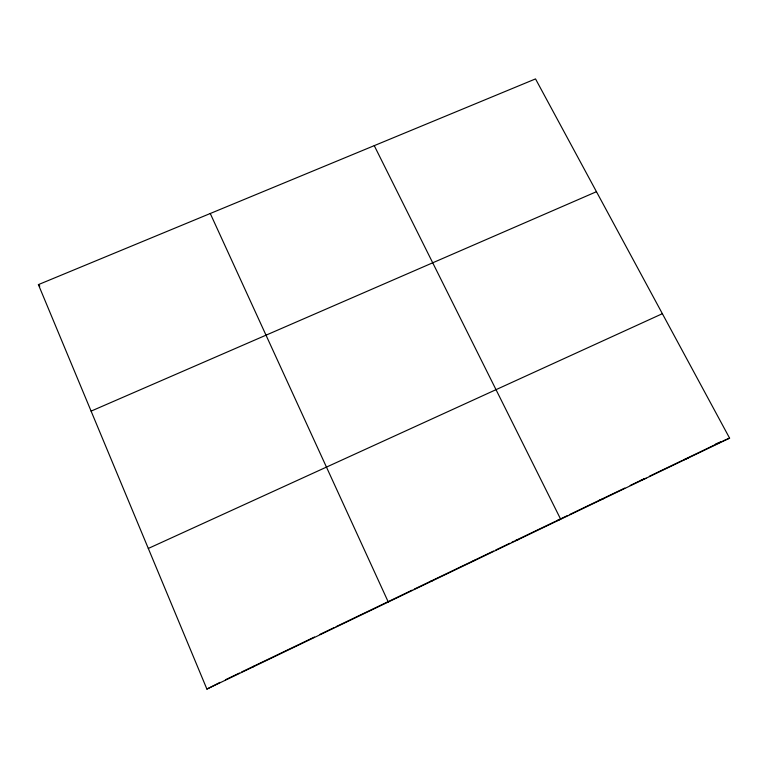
<?xml version="1.0" encoding="UTF-8"?>
<svg xmlns="http://www.w3.org/2000/svg" width="768" height="768" viewBox="0 0 768 768"><rect width="100%" height="100%" fill="white"/><g stroke="black" fill="none" stroke-linecap="round" stroke-linejoin="round"><path stroke-width="1.15" d="M253.114 666.902L254.582 665.779M206.899 689.088L729.6 438.144L535.526 78.912L38.4 284.621L206.899 689.088L220.013 682.368M225.408 679.776L239.453 673.037M241.613 672L298.32 644.784M299.386 644.266L314.486 637.018M319.882 634.426L333.917 627.696M336.077 626.659L412.128 590.15M414.288 589.114L493.594 551.04M495.754 550.003L509.789 543.274M511.949 542.237L514.099 541.2M555.706 521.232L515.184 540.682L518.371 539.558M567.35 515.635L556.771 520.714L560.669 519.245L374.256 145.642M569.462 514.627L624.816 488.054M630.173 485.482L644.064 478.819M649.354 476.275L682.176 460.522M683.251 460.003L720.806 441.974M148.31 548.458L662.362 313.699M91.104 411.12L596.458 191.702M715.651 444.019L720.864 441.821M722.957 440.947L729.6 438.144M683.174 460.109L688.157 458.045M640.886 480.336L646.195 478.186M599.088 500.4L603.706 498.586M473.088 560.89L475.546 560.112M430.464 581.347L432.182 580.934M387.312 602.064L388.272 602.016L210.269 213.504M38.4 284.621L39.821 286.147"/></g></svg>
